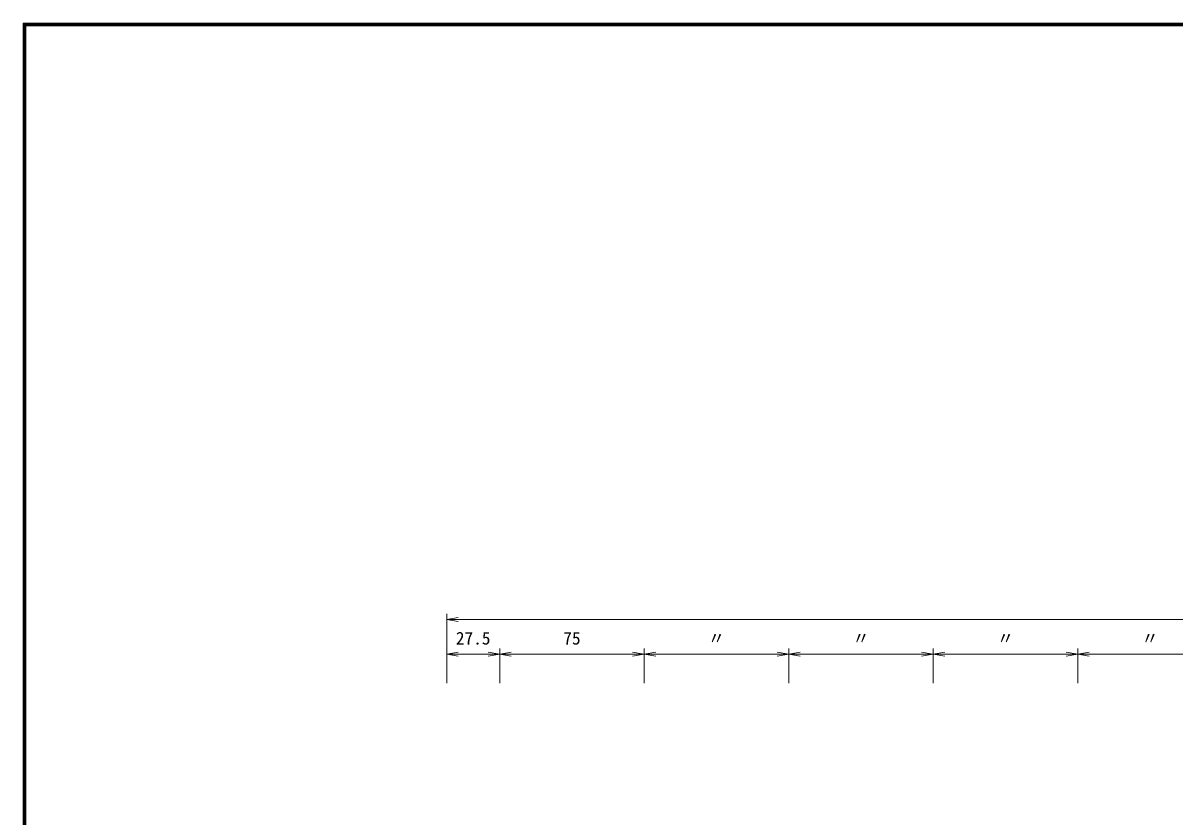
# Model space of a CAD drawing. Units: millimetres on the paper, with parts at other scales. Extents: x -200 to 199, y -140 to 140.
# Drawn here: x -199.7 to -0.4, y 3 to 140.4 of the extents above; entities that cross this region are included whole.
import ezdxf
from ezdxf.enums import TextEntityAlignment as Align

# ---------------------------------------------------------------- set-up
doc = ezdxf.new("R2010")
doc.units = ezdxf.units.MM
doc.layers.add('0-1_寸法', color=4, linetype='Continuous', lineweight=18)
doc.layers.add('F-0', color=5, linetype='Continuous', lineweight=18)
doc.styles.add('ＭＳ ゴシック', font='')
doc.styles.get('ＭＳ ゴシック').set_extended_font_data('MS Gothic')

msp = doc.modelspace()

# ---------------------------------------------------------------- linework, layer by layer
at = {"layer": '0-1_寸法'}
for p, q in [((-126.371, 32.193), (-126.371, 38.193)), ((141.962, 37.193), (-126.371, 37.193)), ((-126.371, 26.193), (-126.371, 32.193)), ((-117.204, 26.193), (-117.204, 32.193)), ((-92.204, 26.193), (-92.204, 32.193)), ((-67.204, 26.193), (-67.204, 32.193)), ((-42.204, 26.193), (-42.204, 32.193)), ((-17.204, 26.193), (-17.204, 32.193)), ((-117.204, 31.193), (-126.371, 31.193)), ((-119.204, 31.527), (-117.204, 31.193)), ((-117.204, 31.193), (-119.204, 30.86)), ((-115.204, 31.527), (-117.204, 31.193)), ((-92.204, 31.193), (-117.204, 31.193)), ((-117.204, 31.193), (-115.204, 30.86)), ((-94.204, 31.527), (-92.204, 31.193)), ((-92.204, 31.193), (-94.204, 30.86)), ((-90.204, 31.527), (-92.204, 31.193)), ((-67.204, 31.193), (-92.204, 31.193)), ((-92.204, 31.193), (-90.204, 30.86)), ((-69.204, 31.527), (-67.204, 31.193)), ((-67.204, 31.193), (-69.204, 30.86)), ((-65.204, 31.527), (-67.204, 31.193)), ((-44.204, 31.527), (-42.204, 31.193)), ((-42.204, 31.193), (-44.204, 30.86)), ((-40.204, 31.527), (-42.204, 31.193)), ((-19.204, 31.527), (-17.204, 31.193)), ((-17.204, 31.193), (-19.204, 30.86)), ((-15.204, 31.527), (-17.204, 31.193))]:
    msp.add_line(p, q, dxfattribs=at)
for points in [[(-124.371, 37.527), (-126.371, 37.193), (-124.371, 36.86)], [(-124.371, 31.527), (-126.371, 31.193), (-124.371, 30.86)], [(-42.204, 31.193), (-67.204, 31.193), (-65.204, 30.86)], [(-17.204, 31.193), (-42.204, 31.193), (-40.204, 30.86)], [(7.796, 31.193), (-17.204, 31.193), (-15.204, 30.86)]]:
    msp.add_lwpolyline(points, dxfattribs=at)
at = {"layer": 'F-0', "color": 7}
for p, q in [((-199.678, 140.449), (198.922, 140.449)), ((-199.678, -139.561), (-199.678, 140.449)), ((-199.668, 140.439), (198.912, 140.439)), ((-199.668, -139.551), (-199.668, 140.439)), ((-199.658, 140.429), (198.902, 140.429)), ((-199.658, -139.541), (-199.658, 140.429)), ((-199.648, 140.419), (198.892, 140.419)), ((-199.648, -139.531), (-199.648, 140.419)), ((-199.638, 140.409), (198.882, 140.409)), ((-199.638, -139.521), (-199.638, 140.409)), ((-199.628, 140.399), (198.872, 140.399)), ((-199.628, -139.511), (-199.628, 140.399)), ((-199.618, 140.389), (198.862, 140.389)), ((-199.618, -139.501), (-199.618, 140.389)), ((-199.608, 140.379), (198.852, 140.379)), ((-199.608, -139.491), (-199.608, 140.379)), ((-199.598, 140.369), (198.842, 140.369)), ((-199.598, -139.481), (-199.598, 140.369)), ((-199.588, 140.359), (198.832, 140.359)), ((-199.588, -139.471), (-199.588, 140.359)), ((-199.578, 140.349), (198.822, 140.349)), ((-199.578, -139.461), (-199.578, 140.349)), ((-199.568, 140.339), (198.812, 140.339)), ((-199.568, -139.451), (-199.568, 140.339)), ((-199.558, 140.329), (198.802, 140.329)), ((-199.558, -139.441), (-199.558, 140.329)), ((-199.548, 140.319), (198.792, 140.319)), ((-199.548, -139.431), (-199.548, 140.319)), ((-199.538, 140.309), (198.782, 140.309)), ((-199.538, -139.421), (-199.538, 140.309)), ((-199.528, 140.299), (198.772, 140.299)), ((-199.528, -139.411), (-199.528, 140.299)), ((-199.518, 140.289), (198.762, 140.289)), ((-199.518, -139.401), (-199.518, 140.289)), ((-199.508, 140.279), (198.752, 140.279)), ((-199.508, -139.391), (-199.508, 140.279)), ((-199.498, 140.269), (198.742, 140.269)), ((-199.498, -139.381), (-199.498, 140.269)), ((-199.488, 140.259), (198.732, 140.259)), ((-199.488, -139.371), (-199.488, 140.259)), ((-199.478, 140.249), (198.722, 140.249)), ((-199.478, -139.361), (-199.478, 140.249)), ((-199.468, 140.239), (198.712, 140.239)), ((-199.468, -139.351), (-199.468, 140.239)), ((-199.458, 140.229), (198.702, 140.229)), ((-199.458, -139.341), (-199.458, 140.229)), ((-199.448, 140.219), (198.692, 140.219)), ((-199.448, -139.331), (-199.448, 140.219)), ((-199.438, 140.209), (198.682, 140.209)), ((-199.438, -139.321), (-199.438, 140.209)), ((-199.428, 140.199), (198.672, 140.199)), ((-199.428, -139.311), (-199.428, 140.199)), ((-199.418, 140.189), (198.662, 140.189)), ((-199.418, -139.301), (-199.418, 140.189)), ((-199.408, 140.179), (198.652, 140.179)), ((-199.408, -139.291), (-199.408, 140.179)), ((-199.398, 140.169), (198.642, 140.169)), ((-199.398, -139.281), (-199.398, 140.169)), ((-199.388, 140.159), (198.632, 140.159)), ((-199.388, -139.271), (-199.388, 140.159)), ((-199.378, 140.149), (198.622, 140.149)), ((-199.378, -139.261), (-199.378, 140.149)), ((-199.368, 140.139), (198.612, 140.139)), ((-199.368, -139.251), (-199.368, 140.139)), ((-199.358, 140.129), (198.602, 140.129)), ((-199.358, -139.241), (-199.358, 140.129)), ((-199.348, 140.119), (198.592, 140.119)), ((-199.348, -139.231), (-199.348, 140.119)), ((-199.338, 140.109), (198.582, 140.109)), ((-199.338, -139.221), (-199.338, 140.109)), ((-199.328, 140.099), (198.572, 140.099)), ((-199.328, -139.211), (-199.328, 140.099)), ((-199.318, 140.089), (198.562, 140.089)), ((-199.318, -139.201), (-199.318, 140.089)), ((-199.308, 140.079), (198.552, 140.079)), ((-199.308, -139.191), (-199.308, 140.079)), ((-199.298, 140.069), (198.542, 140.069)), ((-199.298, -139.181), (-199.298, 140.069)), ((-199.288, 140.059), (198.532, 140.059)), ((-199.288, -139.171), (-199.288, 140.059)), ((-199.278, 140.049), (198.522, 140.049)), ((-199.278, -139.161), (-199.278, 140.049)), ((-199.268, 140.039), (198.512, 140.039)), ((-199.268, -139.151), (-199.268, 140.039)), ((-199.258, 140.029), (198.502, 140.029)), ((-199.258, -139.141), (-199.258, 140.029)), ((-199.248, 140.019), (198.492, 140.019)), ((-199.248, -139.131), (-199.248, 140.019)), ((-199.238, 140.009), (198.482, 140.009)), ((-199.238, -139.121), (-199.238, 140.009)), ((-199.228, 139.999), (198.472, 139.999)), ((-199.228, -139.111), (-199.228, 139.999)), ((-199.218, 139.989), (198.462, 139.989)), ((-199.218, -139.101), (-199.218, 139.989)), ((-199.208, 139.979), (198.452, 139.979)), ((-199.208, -139.091), (-199.208, 139.979)), ((-199.198, 139.969), (198.442, 139.969)), ((-199.198, -139.081), (-199.198, 139.969)), ((-199.188, 139.959), (198.432, 139.959)), ((-199.188, -139.071), (-199.188, 139.959)), ((-199.178, 139.949), (198.422, 139.949)), ((-199.178, -139.061), (-199.178, 139.949))]:
    msp.add_line(p, q, dxfattribs=at)

# ---------------------------------------------------------------- texts
at = {"layer": '0-1_寸法', "color": 7, "style": 'ＭＳ ゴシック'}
for s, p in [('27.5', (-124.788, 32.193)), ('75', (-106.204, 32.193)), ('〃', (-81.204, 32.193)), ('〃', (-56.204, 32.193)), ('〃', (-31.204, 32.193)), ('〃', (-6.204, 32.193))]:
    msp.add_text(s, height=2.199, dxfattribs=at).set_placement(p, align=Align.BOTTOM_LEFT)

doc.saveas('drawing.dxf')
